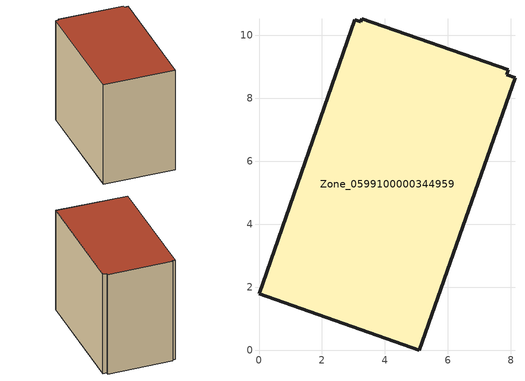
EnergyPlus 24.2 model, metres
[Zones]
Zone_0599100000344959
 floor ground (C_G): 8.13,8.66 5.09,0 0,1.8 3.04,10.51 3.23,10.44 3.27,10.53 7.92,8.91 7.87,8.75 z0
 wall outside (C_F): 5.09,0 8.13,8.66 7.87,8.75 7.92,8.91 3.27,10.53 3.23,10.44 3.04,10.51 0,1.8 5.09,0 z0:8.2
 roof outside (C_R): 7.87,8.75 7.92,8.91 3.27,10.53 3.23,10.44 3.04,10.51 0,1.8 5.09,0 8.13,8.66 z8.2
[BUILDING]
Pand.0599100000344959: North Axis=0; Terrain=City; Loads Convergence Tolerance Value=0.04; Temperature Convergence Tolerance Value=0.4; Solar Distribution=FullExterior; Maximum Number of Warmup Days=25; Minimum Number of Warmup Days=1
[Site:Location]
Rotterdam.The.Hague.AP_ZH_NLD Design_Conditions: Latitude=51.96; Longitude=4.45; Time Zone=1; Elevation=-4.5
[SITE:GROUNDTEMPERATURE:BUILDINGSURFACE]
18, 18, 18, 18, 18, 18, 18, 18, 18, 18, 18, 18
[MATERIAL] Thermal Absorptance=0.9; Solar Absorptance=0.7; Visible Absorptance=0.7
Name | Roughness | Thickness | Conductivity | Density | Specific Heat
G.TI.1992-2005 | MediumSmooth | 0.15 | 0.06 | 540 | 1210
F.TI.1992-2005 | Rough | 0.3 | 0.12 | 1920 | 840
R.TI.1992-2005 | MediumRough | 0.2 | 0.08 | 1500 | 1000
[CONSTRUCTION]
C_G: G.TI.1992-2005
C_F: F.TI.1992-2005
C_R: R.TI.1992-2005
[ZONE]
Zone_0599100000344959: Type=1; Multiplier=1; Ceiling Height=Autocalculate; Volume=Autocalculate; Floor Area=autocalculate; Part of Total Floor Area=Yes
[ZONEINFILTRATION:DESIGNFLOWRATE]
Infil_Zone_0599100000344959: Zone or ZoneList or Space or SpaceList=Zone_0599100000344959; Schedule=AlwaysOn; Design Flow Rate Calculation Method=Flow/Area; Flow Rate per Floor Area=0.0015; Constant Term Coefficient=1; Temperature Term Coefficient=0; Velocity Term Coefficient=0; Velocity Squared Term Coefficient=0
[HVACTEMPLATE:ZONE:IDEALLOADSAIRSYSTEM]
Zone_0599100000344959: Maximum Heating Supply Air Temperature=50; Minimum Cooling Supply Air Temperature=13; Maximum Heating Supply Air Humidity Ratio=0.0156; Minimum Cooling Supply Air Humidity Ratio=0.0077; Heating Limit=NoLimit; Cooling Limit=NoLimit; Dehumidification Control Type=ConstantSensibleHeatRatio; Cooling Sensible Heat Ratio=0.7; Dehumidification Setpoint=60; Humidification Control Type=None; Humidification Setpoint=30; Outdoor Air Method=None; Outdoor Air Flow Rate per Person=0.00944; Outdoor Air Flow Rate per Zone Floor Area=0; Outdoor Air Flow Rate per Zone=0; Demand Controlled Ventilation Type=None; Outdoor Air Economizer Type=NoEconomizer; Heat Recovery Type=None; Sensible Heat Recovery Effectiveness=0.7; Latent Heat Recovery Effectiveness=0.65
[ZONECONTROL:THERMOSTAT]
ThermostatControl_Zone_0599100000344959: Zone or ZoneList=Zone_0599100000344959; Control Type Schedule=DualSetpointControlType; Control 1=Thermostat_Zone_0599100000344959; Temperature Difference Between Cutout And Setpoint=0
[THERMOSTATSETPOINT:DUALSETPOINT]
Thermostat_Zone_0599100000344959: Heating Setpoint Temperature Schedule=HeatingSetpoint_Zone_0599100000344959; Cooling Setpoint Temperature Schedule=CoolingSetpoint_Zone_0599100000344959
[SCHEDULE:COMPACT]
HeatingSetpoint_Zone_0599100000344959: Through: 12/31, For: AllDays, Until: 24:00, 21
CoolingSetpoint_Zone_0599100000344959: Through: 12/31, For: AllDays, Until: 24:00, 24
DualSetpointControlType: Through: 12/31, For: AllDays, Until: 24:00, 4
AlwaysOn: Through: 12/31, For: AllDays, Until: 24:00, 1
